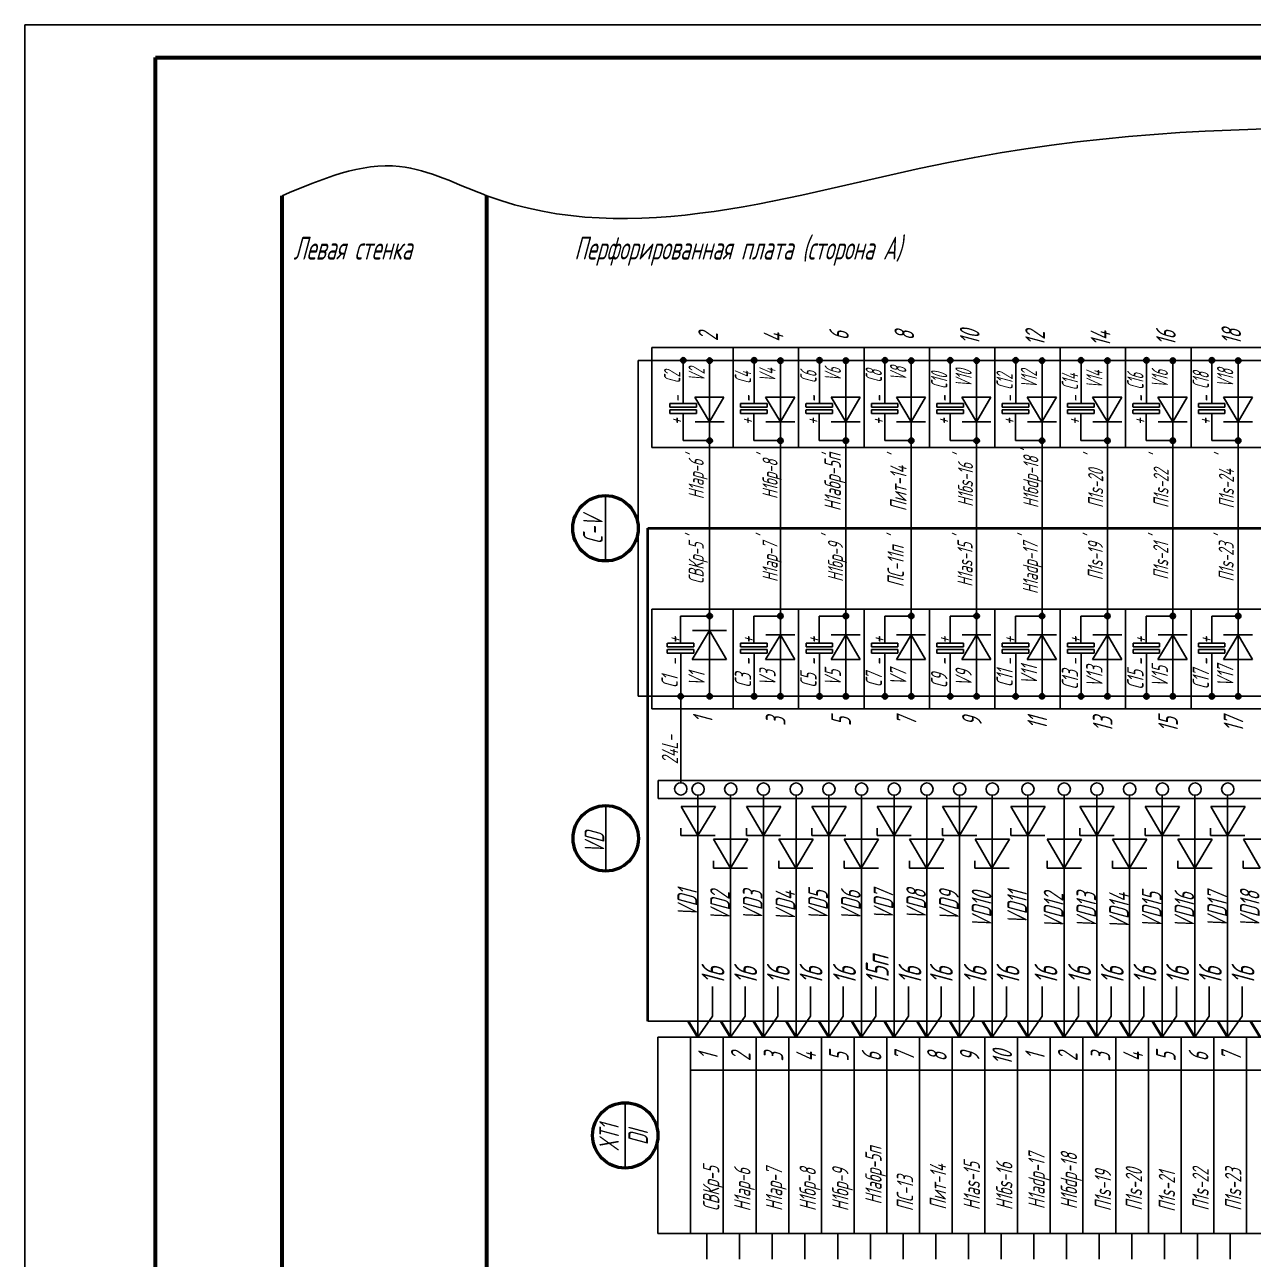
# Model space of a CAD drawing. Header units: millimetres. Extents: x -338 to 6826, y -8218 to 3153.
# Drawn here: x 2036.9 to 2224.8, y -5190 to -5001.3 of the extents above; entities that cross this region are included whole.
import ezdxf
from ezdxf.enums import TextEntityAlignment as Align

# ---------------------------------------------------------------- set-up
doc = ezdxf.new("R2010")
doc.units = ezdxf.units.MM
doc.layers.get('Defpoints').update_dxf_attribs({"color": 251})
for name, color, linetype, lineweight in [('Датчики', 31, 'Continuous', 50), ('Рамка тонкая', 5, 'Continuous', 25), ('Текст_КИП', 2, 'Continuous', 25)]:
    doc.layers.add(name, color=color, linetype=linetype, lineweight=lineweight)
doc.layers.add('ТЕКСТ', color=2, linetype='Continuous')
doc.styles.add('Simplex', font='simplex.shx', dxfattribs={"width": 0.7, "oblique": 15})

msp = doc.modelspace()

# ---------------------------------------------------------------- hatches: boundary and pattern name
h = msp.add_hatch(color=256)
edge = h.paths.add_edge_path()
edge.add_arc((2137.66, -5052.6), 0.412, 0, 360)
h = msp.add_hatch(color=256)
edge = h.paths.add_edge_path()
edge.add_arc((2141.69, -5052.65), 0.412, 0, 360)
h = msp.add_hatch(color=256)
edge = h.paths.add_edge_path()
edge.add_arc((2148.49, -5052.6), 0.412, 0, 360)
h = msp.add_hatch(color=256)
edge = h.paths.add_edge_path()
edge.add_arc((2152.52, -5052.65), 0.412, 0, 360)
h = msp.add_hatch(color=256)
edge = h.paths.add_edge_path()
edge.add_arc((2158.49, -5052.6), 0.412, 0, 360)
h = msp.add_hatch(color=256)
edge = h.paths.add_edge_path()
edge.add_arc((2162.52, -5052.65), 0.412, 0, 360)
h = msp.add_hatch(color=256)
edge = h.paths.add_edge_path()
edge.add_arc((2168.49, -5052.6), 0.412, 0, 360)
h = msp.add_hatch(color=256)
edge = h.paths.add_edge_path()
edge.add_arc((2172.52, -5052.65), 0.412, 0, 360)
h = msp.add_hatch(color=256)
edge = h.paths.add_edge_path()
edge.add_arc((2178.49, -5052.6), 0.412, 0, 360)
h = msp.add_hatch(color=256)
edge = h.paths.add_edge_path()
edge.add_arc((2182.52, -5052.65), 0.412, 0, 360)
h = msp.add_hatch(color=256)
edge = h.paths.add_edge_path()
edge.add_arc((2188.49, -5052.6), 0.412, 0, 360)
h = msp.add_hatch(color=256)
edge = h.paths.add_edge_path()
edge.add_arc((2192.52, -5052.65), 0.412, 0, 360)
h = msp.add_hatch(color=256)
edge = h.paths.add_edge_path()
edge.add_arc((2198.49, -5052.6), 0.412, 0, 360)
h = msp.add_hatch(color=256)
edge = h.paths.add_edge_path()
edge.add_arc((2202.52, -5052.65), 0.412, 0, 360)
h = msp.add_hatch(color=256)
edge = h.paths.add_edge_path()
edge.add_arc((2208.49, -5052.6), 0.412, 0, 360)
h = msp.add_hatch(color=256)
edge = h.paths.add_edge_path()
edge.add_arc((2212.52, -5052.65), 0.412, 0, 360)
h = msp.add_hatch(color=256)
edge = h.paths.add_edge_path()
edge.add_arc((2218.49, -5052.6), 0.412, 0, 360)
h = msp.add_hatch(color=256)
edge = h.paths.add_edge_path()
edge.add_arc((2222.52, -5052.65), 0.412, 0, 360)
h = msp.add_hatch(color=256)
edge = h.paths.add_edge_path()
edge.add_arc((2141.69, -5064.89), 0.412, 0, 360)
h = msp.add_hatch(color=256)
edge = h.paths.add_edge_path()
edge.add_arc((2152.52, -5064.89), 0.412, 0, 360)
h = msp.add_hatch(color=256)
edge = h.paths.add_edge_path()
edge.add_arc((2162.52, -5064.89), 0.412, 0, 360)
h = msp.add_hatch(color=256)
edge = h.paths.add_edge_path()
edge.add_arc((2172.52, -5064.89), 0.412, 0, 360)
h = msp.add_hatch(color=256)
edge = h.paths.add_edge_path()
edge.add_arc((2182.52, -5064.89), 0.412, 0, 360)
h = msp.add_hatch(color=256)
edge = h.paths.add_edge_path()
edge.add_arc((2192.52, -5064.89), 0.412, 0, 360)
h = msp.add_hatch(color=256)
edge = h.paths.add_edge_path()
edge.add_arc((2202.52, -5064.89), 0.412, 0, 360)
h = msp.add_hatch(color=256)
edge = h.paths.add_edge_path()
edge.add_arc((2212.52, -5064.89), 0.412, 0, 360)
h = msp.add_hatch(color=256)
edge = h.paths.add_edge_path()
edge.add_arc((2222.52, -5064.89), 0.412, 0, 360)
h = msp.add_hatch(color=256)
edge = h.paths.add_edge_path()
edge.add_arc((2141.69, -5091.68), 0.412, 0, 360)
h = msp.add_hatch(color=256)
edge = h.paths.add_edge_path()
edge.add_arc((2152.52, -5091.68), 0.412, 0, 360)
h = msp.add_hatch(color=256)
edge = h.paths.add_edge_path()
edge.add_arc((2162.52, -5091.68), 0.412, 0, 360)
h = msp.add_hatch(color=256)
edge = h.paths.add_edge_path()
edge.add_arc((2172.52, -5091.68), 0.412, 0, 360)
h = msp.add_hatch(color=256)
edge = h.paths.add_edge_path()
edge.add_arc((2182.52, -5091.68), 0.412, 0, 360)
h = msp.add_hatch(color=256)
edge = h.paths.add_edge_path()
edge.add_arc((2192.52, -5091.68), 0.412, 0, 360)
h = msp.add_hatch(color=256)
edge = h.paths.add_edge_path()
edge.add_arc((2202.52, -5091.68), 0.412, 0, 360)
h = msp.add_hatch(color=256)
edge = h.paths.add_edge_path()
edge.add_arc((2212.52, -5091.68), 0.412, 0, 360)
h = msp.add_hatch(color=256)
edge = h.paths.add_edge_path()
edge.add_arc((2222.52, -5091.68), 0.412, 0, 360)
h = msp.add_hatch(color=256)
edge = h.paths.add_edge_path()
edge.add_arc((2137.27, -5103.97), 0.412, 0, 360)
h = msp.add_hatch(color=256)
edge = h.paths.add_edge_path()
edge.add_arc((2141.69, -5103.96), 0.412, 0, 360)
h = msp.add_hatch(color=256)
edge = h.paths.add_edge_path()
edge.add_arc((2148.49, -5103.97), 0.412, 0, 360)
h = msp.add_hatch(color=256)
edge = h.paths.add_edge_path()
edge.add_arc((2152.52, -5103.96), 0.412, 0, 360)
h = msp.add_hatch(color=256)
edge = h.paths.add_edge_path()
edge.add_arc((2158.49, -5103.97), 0.412, 0, 360)
h = msp.add_hatch(color=256)
edge = h.paths.add_edge_path()
edge.add_arc((2162.52, -5103.96), 0.412, 0, 360)
h = msp.add_hatch(color=256)
edge = h.paths.add_edge_path()
edge.add_arc((2168.49, -5103.97), 0.412, 0, 360)
h = msp.add_hatch(color=256)
edge = h.paths.add_edge_path()
edge.add_arc((2172.52, -5103.96), 0.412, 0, 360)
h = msp.add_hatch(color=256)
edge = h.paths.add_edge_path()
edge.add_arc((2178.49, -5103.97), 0.412, 0, 360)
h = msp.add_hatch(color=256)
edge = h.paths.add_edge_path()
edge.add_arc((2182.52, -5103.96), 0.412, 0, 360)
h = msp.add_hatch(color=256)
edge = h.paths.add_edge_path()
edge.add_arc((2188.49, -5103.97), 0.412, 0, 360)
h = msp.add_hatch(color=256)
edge = h.paths.add_edge_path()
edge.add_arc((2192.52, -5103.96), 0.412, 0, 360)
h = msp.add_hatch(color=256)
edge = h.paths.add_edge_path()
edge.add_arc((2198.49, -5103.97), 0.412, 0, 360)
h = msp.add_hatch(color=256)
edge = h.paths.add_edge_path()
edge.add_arc((2202.52, -5103.96), 0.412, 0, 360)
h = msp.add_hatch(color=256)
edge = h.paths.add_edge_path()
edge.add_arc((2208.49, -5103.97), 0.412, 0, 360)
h = msp.add_hatch(color=256)
edge = h.paths.add_edge_path()
edge.add_arc((2212.52, -5103.96), 0.412, 0, 360)
h = msp.add_hatch(color=256)
edge = h.paths.add_edge_path()
edge.add_arc((2218.49, -5103.97), 0.412, 0, 360)
h = msp.add_hatch(color=256)
edge = h.paths.add_edge_path()
edge.add_arc((2222.52, -5103.96), 0.412, 0, 360)

# ---------------------------------------------------------------- linework, layer by layer
at = {"lineweight": 60}
for p, q in [((2056.94, -5006.29), (2872.94, -5006.29)), ((2056.94, -5590.29), (2056.94, -5006.29))]:
    msp.add_line(p, q, dxfattribs=at)
at = {"color": 5, "lineweight": 60}
for p, q in [((2076.32, -5560.2), (2076.32, -5027.44)), ((2107.64, -5560.2), (2107.64, -5027.44))]:
    msp.add_line(p, q, dxfattribs=at)
at = {"color": 30}
for p, q in [((2435.3, -5050.66), (2132.83, -5050.66)), ((2132.83, -5050.66), (2132.83, -5065.92)), ((2145.3, -5050.66), (2145.3, -5065.92)), ((2155.3, -5050.66), (2155.3, -5065.92)), ((2165.3, -5050.66), (2165.3, -5065.92)), ((2175.3, -5050.66), (2175.3, -5065.92)), ((2185.3, -5050.66), (2185.3, -5065.92)), ((2195.3, -5050.66), (2195.3, -5065.92)), ((2205.3, -5050.66), (2205.3, -5065.92)), ((2215.3, -5050.66), (2215.3, -5065.92)), ((2435.3, -5065.92), (2132.83, -5065.92)), ((2435.3, -5090.65), (2132.83, -5090.65)), ((2145.3, -5105.9), (2145.3, -5090.65)), ((2155.3, -5105.9), (2155.3, -5090.65)), ((2165.3, -5105.9), (2165.3, -5090.65)), ((2175.3, -5105.9), (2175.3, -5090.65)), ((2185.3, -5105.9), (2185.3, -5090.65)), ((2195.3, -5105.9), (2195.3, -5090.65)), ((2205.3, -5105.9), (2205.3, -5090.65)), ((2215.3, -5105.9), (2215.3, -5090.65)), ((2435.3, -5105.9), (2132.83, -5105.9))]:
    msp.add_line(p, q, dxfattribs=at)
for p, q in [((2137.27, -5052.61), (2130.76, -5052.61)), ((2130.76, -5052.61), (2130.76, -5103.96)), ((2137.66, -5059.2), (2137.66, -5052.61)), ((2141.69, -5052.61), (2141.69, -5078.28)), ((2148.49, -5059.2), (2148.49, -5052.61)), ((2152.52, -5052.61), (2152.52, -5078.28)), ((2158.49, -5059.2), (2158.49, -5052.61)), ((2162.52, -5052.61), (2162.52, -5078.28)), ((2168.49, -5059.2), (2168.49, -5052.61)), ((2172.52, -5052.61), (2172.52, -5078.28)), ((2178.49, -5059.2), (2178.49, -5052.61)), ((2182.52, -5052.61), (2182.52, -5078.28)), ((2188.49, -5059.2), (2188.49, -5052.61)), ((2192.52, -5052.61), (2192.52, -5078.28)), ((2198.49, -5059.2), (2198.49, -5052.61)), ((2202.52, -5052.61), (2202.52, -5078.28)), ((2208.49, -5059.2), (2208.49, -5052.61)), ((2212.52, -5052.61), (2212.52, -5078.28)), ((2218.49, -5059.2), (2218.49, -5052.61)), ((2222.52, -5052.61), (2222.52, -5078.28)), ((2139.42, -5058.24), (2141.68, -5062)), ((2139.42, -5058.24), (2143.88, -5058.24)), ((2141.68, -5062), (2143.88, -5058.24)), ((2150.25, -5058.24), (2152.51, -5062)), ((2150.25, -5058.24), (2154.71, -5058.24)), ((2152.51, -5062), (2154.71, -5058.24)), ((2160.25, -5058.24), (2162.51, -5062)), ((2160.25, -5058.24), (2164.71, -5058.24)), ((2162.51, -5062), (2164.71, -5058.24)), ((2170.25, -5058.24), (2172.51, -5062)), ((2170.25, -5058.24), (2174.71, -5058.24)), ((2172.51, -5062), (2174.71, -5058.24)), ((2180.25, -5058.24), (2182.51, -5062)), ((2180.25, -5058.24), (2184.71, -5058.24)), ((2182.51, -5062), (2184.71, -5058.24)), ((2190.25, -5058.24), (2192.51, -5062)), ((2190.25, -5058.24), (2194.71, -5058.24)), ((2192.51, -5062), (2194.71, -5058.24)), ((2200.25, -5058.24), (2202.51, -5062)), ((2200.25, -5058.24), (2204.71, -5058.24)), ((2202.51, -5062), (2204.71, -5058.24)), ((2210.25, -5058.24), (2212.51, -5062)), ((2210.25, -5058.24), (2214.71, -5058.24)), ((2212.51, -5062), (2214.71, -5058.24)), ((2220.25, -5058.24), (2222.51, -5062)), ((2220.25, -5058.24), (2224.71, -5058.24)), ((2222.51, -5062), (2224.71, -5058.24)), ((2139.67, -5059.2), (2135.6, -5059.2)), ((2135.6, -5059.77), (2135.6, -5059.2)), ((2139.67, -5060.15), (2135.6, -5060.15)), ((2135.6, -5060.72), (2135.6, -5060.15)), ((2135.61, -5059.77), (2139.67, -5059.77)), ((2139.67, -5059.77), (2139.67, -5059.2)), ((2139.67, -5060.72), (2139.67, -5060.15)), ((2146.42, -5059.77), (2146.42, -5059.2)), ((2146.42, -5060.72), (2146.42, -5060.15)), ((2150.49, -5059.2), (2146.43, -5059.2)), ((2146.43, -5059.77), (2150.49, -5059.77)), ((2150.49, -5060.15), (2146.43, -5060.15)), ((2150.49, -5059.77), (2150.49, -5059.2)), ((2150.49, -5060.72), (2150.49, -5060.15)), ((2156.42, -5059.77), (2156.42, -5059.2)), ((2156.42, -5060.72), (2156.42, -5060.15)), ((2160.49, -5059.2), (2156.43, -5059.2)), ((2156.43, -5059.77), (2160.49, -5059.77)), ((2160.49, -5060.15), (2156.43, -5060.15)), ((2160.49, -5059.77), (2160.49, -5059.2)), ((2160.49, -5060.72), (2160.49, -5060.15)), ((2166.42, -5059.77), (2166.42, -5059.2)), ((2166.42, -5060.72), (2166.42, -5060.15)), ((2170.49, -5059.2), (2166.43, -5059.2)), ((2166.43, -5059.77), (2170.49, -5059.77)), ((2170.49, -5060.15), (2166.43, -5060.15)), ((2170.49, -5059.77), (2170.49, -5059.2)), ((2170.49, -5060.72), (2170.49, -5060.15)), ((2176.42, -5059.77), (2176.42, -5059.2)), ((2176.42, -5060.72), (2176.42, -5060.15)), ((2180.49, -5059.2), (2176.43, -5059.2)), ((2176.43, -5059.77), (2180.49, -5059.77)), ((2180.49, -5060.15), (2176.43, -5060.15)), ((2180.49, -5059.77), (2180.49, -5059.2)), ((2180.49, -5060.72), (2180.49, -5060.15)), ((2186.42, -5059.77), (2186.42, -5059.2)), ((2186.42, -5060.72), (2186.42, -5060.15)), ((2190.49, -5059.2), (2186.43, -5059.2)), ((2186.43, -5059.77), (2190.49, -5059.77)), ((2190.49, -5060.15), (2186.43, -5060.15)), ((2190.49, -5059.77), (2190.49, -5059.2)), ((2190.49, -5060.72), (2190.49, -5060.15)), ((2196.42, -5059.77), (2196.42, -5059.2)), ((2196.42, -5060.72), (2196.42, -5060.15)), ((2200.49, -5059.2), (2196.43, -5059.2)), ((2196.43, -5059.77), (2200.49, -5059.77)), ((2200.49, -5060.15), (2196.43, -5060.15)), ((2200.49, -5059.77), (2200.49, -5059.2)), ((2200.49, -5060.72), (2200.49, -5060.15)), ((2206.42, -5059.77), (2206.42, -5059.2)), ((2206.42, -5060.72), (2206.42, -5060.15)), ((2210.49, -5059.2), (2206.43, -5059.2)), ((2206.43, -5059.77), (2210.49, -5059.77)), ((2210.49, -5060.15), (2206.43, -5060.15)), ((2210.49, -5059.77), (2210.49, -5059.2)), ((2210.49, -5060.72), (2210.49, -5060.15)), ((2216.42, -5059.77), (2216.42, -5059.2)), ((2216.42, -5060.72), (2216.42, -5060.15)), ((2220.49, -5059.2), (2216.43, -5059.2)), ((2216.43, -5059.77), (2220.49, -5059.77)), ((2220.49, -5060.15), (2216.43, -5060.15)), ((2220.49, -5059.77), (2220.49, -5059.2)), ((2220.49, -5060.72), (2220.49, -5060.15)), ((2135.61, -5060.72), (2139.67, -5060.72)), ((2141.68, -5062), (2139.45, -5062)), ((2141.68, -5062), (2143.89, -5062)), ((2146.43, -5060.72), (2150.49, -5060.72)), ((2152.51, -5062), (2150.28, -5062)), ((2152.51, -5062), (2154.71, -5062)), ((2156.43, -5060.72), (2160.49, -5060.72)), ((2162.51, -5062), (2160.28, -5062)), ((2162.51, -5062), (2164.71, -5062)), ((2166.43, -5060.72), (2170.49, -5060.72)), ((2172.51, -5062), (2170.28, -5062)), ((2172.51, -5062), (2174.71, -5062)), ((2176.43, -5060.72), (2180.49, -5060.72)), ((2182.51, -5062), (2180.28, -5062)), ((2182.51, -5062), (2184.71, -5062)), ((2186.43, -5060.72), (2190.49, -5060.72)), ((2192.51, -5062), (2190.28, -5062)), ((2192.51, -5062), (2194.71, -5062)), ((2196.43, -5060.72), (2200.49, -5060.72)), ((2202.51, -5062), (2200.28, -5062)), ((2202.51, -5062), (2204.71, -5062)), ((2206.43, -5060.72), (2210.49, -5060.72)), ((2212.51, -5062), (2210.28, -5062)), ((2212.51, -5062), (2214.71, -5062)), ((2216.43, -5060.72), (2220.49, -5060.72)), ((2222.51, -5062), (2220.28, -5062)), ((2222.51, -5062), (2224.71, -5062)), ((2141.69, -5064.88), (2137.64, -5064.88)), ((2152.52, -5064.88), (2148.46, -5064.88)), ((2162.52, -5064.88), (2158.46, -5064.88)), ((2172.52, -5064.88), (2168.46, -5064.88)), ((2182.52, -5064.88), (2178.46, -5064.88)), ((2192.52, -5064.88), (2188.46, -5064.88)), ((2202.52, -5064.88), (2198.46, -5064.88)), ((2212.52, -5064.88), (2208.46, -5064.88)), ((2222.52, -5064.88), (2218.46, -5064.88)), ((2141.69, -5103.96), (2141.69, -5078.28)), ((2152.52, -5103.96), (2152.52, -5078.28)), ((2162.52, -5103.96), (2162.52, -5078.28)), ((2172.52, -5103.96), (2172.52, -5078.28)), ((2182.52, -5103.96), (2182.52, -5078.28)), ((2192.52, -5103.96), (2192.52, -5078.28)), ((2202.52, -5103.96), (2202.52, -5078.28)), ((2212.52, -5103.96), (2212.52, -5078.28)), ((2222.52, -5103.96), (2222.52, -5078.28)), ((2141.69, -5091.69), (2137.25, -5091.69)), ((2152.52, -5091.69), (2148.46, -5091.69)), ((2162.52, -5091.69), (2158.46, -5091.69)), ((2172.52, -5091.69), (2168.46, -5091.69)), ((2182.52, -5091.69), (2178.46, -5091.69)), ((2192.52, -5091.69), (2188.46, -5091.69)), ((2202.52, -5091.69), (2198.46, -5091.69)), ((2212.52, -5091.69), (2208.46, -5091.69)), ((2222.52, -5091.69), (2218.46, -5091.69)), ((2139.02, -5098.33), (2141.69, -5093.9)), ((2141.69, -5093.9), (2139.06, -5093.9)), ((2141.69, -5093.9), (2144.28, -5098.33)), ((2141.69, -5093.9), (2144.29, -5093.9)), ((2135.21, -5096.42), (2135.21, -5095.85)), ((2135.22, -5095.85), (2139.28, -5095.85)), ((2139.28, -5095.85), (2139.28, -5096.42)), ((2146.43, -5096.42), (2146.43, -5095.85)), ((2146.43, -5095.85), (2150.49, -5095.85)), ((2150.25, -5098.33), (2152.51, -5094.57)), ((2152.51, -5094.57), (2150.28, -5094.57)), ((2150.49, -5095.85), (2150.49, -5096.42)), ((2150.49, -5095.85), (2150.49, -5096.42)), ((2152.51, -5094.57), (2154.71, -5098.33)), ((2152.51, -5094.57), (2154.71, -5094.57)), ((2156.43, -5096.42), (2156.43, -5095.85)), ((2156.43, -5095.85), (2160.49, -5095.85)), ((2160.25, -5098.33), (2162.51, -5094.57)), ((2162.51, -5094.57), (2160.28, -5094.57)), ((2160.49, -5095.85), (2160.49, -5096.42)), ((2160.49, -5095.85), (2160.49, -5096.42)), ((2162.51, -5094.57), (2164.71, -5098.33)), ((2162.51, -5094.57), (2164.71, -5094.57)), ((2166.43, -5096.42), (2166.43, -5095.85)), ((2166.43, -5095.85), (2170.49, -5095.85)), ((2170.25, -5098.33), (2172.51, -5094.57)), ((2172.51, -5094.57), (2170.28, -5094.57)), ((2170.49, -5095.85), (2170.49, -5096.42)), ((2170.49, -5095.85), (2170.49, -5096.42)), ((2172.51, -5094.57), (2174.71, -5098.33)), ((2172.51, -5094.57), (2174.71, -5094.57)), ((2176.43, -5096.42), (2176.43, -5095.85)), ((2176.43, -5095.85), (2180.49, -5095.85)), ((2180.25, -5098.33), (2182.51, -5094.57)), ((2182.51, -5094.57), (2180.28, -5094.57)), ((2180.49, -5095.85), (2180.49, -5096.42)), ((2180.49, -5095.85), (2180.49, -5096.42)), ((2182.51, -5094.57), (2184.71, -5098.33)), ((2182.51, -5094.57), (2184.71, -5094.57)), ((2186.43, -5096.42), (2186.43, -5095.85)), ((2186.43, -5095.85), (2190.49, -5095.85)), ((2190.25, -5098.33), (2192.51, -5094.57)), ((2192.51, -5094.57), (2190.28, -5094.57)), ((2190.49, -5095.85), (2190.49, -5096.42)), ((2190.49, -5095.85), (2190.49, -5096.42)), ((2192.51, -5094.57), (2194.71, -5098.33)), ((2192.51, -5094.57), (2194.71, -5094.57)), ((2196.43, -5096.42), (2196.43, -5095.85)), ((2196.43, -5095.85), (2200.49, -5095.85)), ((2200.25, -5098.33), (2202.51, -5094.57)), ((2202.51, -5094.57), (2200.28, -5094.57)), ((2200.49, -5095.85), (2200.49, -5096.42)), ((2200.49, -5095.85), (2200.49, -5096.42)), ((2202.51, -5094.57), (2204.71, -5098.33)), ((2202.51, -5094.57), (2204.71, -5094.57)), ((2206.43, -5096.42), (2206.43, -5095.85)), ((2206.43, -5095.85), (2210.49, -5095.85)), ((2210.25, -5098.33), (2212.51, -5094.57)), ((2212.51, -5094.57), (2210.28, -5094.57)), ((2210.49, -5095.85), (2210.49, -5096.42)), ((2210.49, -5095.85), (2210.49, -5096.42)), ((2212.51, -5094.57), (2214.71, -5098.33)), ((2212.51, -5094.57), (2214.71, -5094.57)), ((2216.43, -5096.42), (2216.43, -5095.85)), ((2216.43, -5095.85), (2220.49, -5095.85)), ((2220.25, -5098.33), (2222.51, -5094.57)), ((2222.51, -5094.57), (2220.28, -5094.57)), ((2220.49, -5095.85), (2220.49, -5096.42)), ((2220.49, -5095.85), (2220.49, -5096.42)), ((2222.51, -5094.57), (2224.71, -5098.33)), ((2222.51, -5094.57), (2224.71, -5094.57)), ((2139.28, -5096.42), (2135.21, -5096.42)), ((2135.21, -5097.37), (2135.21, -5096.8)), ((2139.28, -5097.37), (2135.21, -5097.37)), ((2135.22, -5096.8), (2139.28, -5096.8)), ((2137.27, -5097.37), (2137.27, -5103.96)), ((2139.28, -5096.8), (2139.28, -5097.37)), ((2150.49, -5096.42), (2146.43, -5096.42)), ((2146.43, -5097.37), (2146.43, -5096.8)), ((2146.43, -5096.8), (2150.49, -5096.8)), ((2150.49, -5097.37), (2146.43, -5097.37)), ((2148.49, -5097.37), (2148.49, -5103.96)), ((2150.49, -5096.8), (2150.49, -5097.37)), ((2150.49, -5096.8), (2150.49, -5097.37)), ((2160.49, -5096.42), (2156.43, -5096.42)), ((2156.43, -5097.37), (2156.43, -5096.8)), ((2156.43, -5096.8), (2160.49, -5096.8)), ((2160.49, -5097.37), (2156.43, -5097.37)), ((2158.49, -5097.37), (2158.49, -5103.96)), ((2160.49, -5096.8), (2160.49, -5097.37)), ((2160.49, -5096.8), (2160.49, -5097.37)), ((2170.49, -5096.42), (2166.43, -5096.42)), ((2166.43, -5097.37), (2166.43, -5096.8)), ((2166.43, -5096.8), (2170.49, -5096.8)), ((2170.49, -5097.37), (2166.43, -5097.37)), ((2168.49, -5097.37), (2168.49, -5103.96)), ((2170.49, -5096.8), (2170.49, -5097.37)), ((2170.49, -5096.8), (2170.49, -5097.37)), ((2180.49, -5096.42), (2176.43, -5096.42)), ((2176.43, -5097.37), (2176.43, -5096.8)), ((2176.43, -5096.8), (2180.49, -5096.8)), ((2180.49, -5097.37), (2176.43, -5097.37)), ((2178.49, -5097.37), (2178.49, -5103.96)), ((2180.49, -5096.8), (2180.49, -5097.37)), ((2180.49, -5096.8), (2180.49, -5097.37)), ((2190.49, -5096.42), (2186.43, -5096.42)), ((2186.43, -5097.37), (2186.43, -5096.8)), ((2186.43, -5096.8), (2190.49, -5096.8)), ((2190.49, -5097.37), (2186.43, -5097.37)), ((2188.49, -5097.37), (2188.49, -5103.96)), ((2190.49, -5096.8), (2190.49, -5097.37)), ((2190.49, -5096.8), (2190.49, -5097.37)), ((2200.49, -5096.42), (2196.43, -5096.42)), ((2196.43, -5097.37), (2196.43, -5096.8)), ((2196.43, -5096.8), (2200.49, -5096.8)), ((2200.49, -5097.37), (2196.43, -5097.37)), ((2198.49, -5097.37), (2198.49, -5103.96)), ((2200.49, -5096.8), (2200.49, -5097.37)), ((2200.49, -5096.8), (2200.49, -5097.37)), ((2210.49, -5096.42), (2206.43, -5096.42)), ((2206.43, -5097.37), (2206.43, -5096.8)), ((2206.43, -5096.8), (2210.49, -5096.8)), ((2210.49, -5097.37), (2206.43, -5097.37)), ((2208.49, -5097.37), (2208.49, -5103.96)), ((2210.49, -5096.8), (2210.49, -5097.37)), ((2210.49, -5096.8), (2210.49, -5097.37)), ((2220.49, -5096.42), (2216.43, -5096.42)), ((2216.43, -5097.37), (2216.43, -5096.8)), ((2216.43, -5096.8), (2220.49, -5096.8)), ((2220.49, -5097.37), (2216.43, -5097.37)), ((2218.49, -5097.37), (2218.49, -5103.96)), ((2220.49, -5096.8), (2220.49, -5097.37)), ((2220.49, -5096.8), (2220.49, -5097.37)), ((2139.02, -5098.33), (2144.28, -5098.33)), ((2150.25, -5098.33), (2154.71, -5098.33)), ((2160.25, -5098.33), (2164.71, -5098.33)), ((2170.25, -5098.33), (2174.71, -5098.33)), ((2180.25, -5098.33), (2184.71, -5098.33)), ((2190.25, -5098.33), (2194.71, -5098.33)), ((2200.25, -5098.33), (2204.71, -5098.33)), ((2210.25, -5098.33), (2214.71, -5098.33)), ((2220.25, -5098.33), (2224.71, -5098.33)), ((2133.82, -5116.82), (2288.21, -5116.82)), ((2288.26, -5119.6), (2133.82, -5119.6)), ((2139.9, -5156.09), (2139.9, -5119.09)), ((2144.9, -5156.09), (2144.9, -5119.09)), ((2149.9, -5156.09), (2149.9, -5119.09)), ((2154.9, -5156.09), (2154.9, -5119.09)), ((2159.9, -5156.09), (2159.9, -5119.09)), ((2164.9, -5156.09), (2164.9, -5119.09)), ((2169.9, -5156.09), (2169.9, -5119.09)), ((2174.9, -5156.09), (2174.9, -5119.09)), ((2179.9, -5156.09), (2179.9, -5119.09)), ((2184.9, -5156.09), (2184.9, -5119.09)), ((2190.33, -5156.09), (2190.33, -5119.09)), ((2195.9, -5156.09), (2195.9, -5119.09)), ((2200.9, -5156.09), (2200.9, -5119.09)), ((2205.9, -5156.09), (2205.9, -5119.09)), ((2210.9, -5156.09), (2210.9, -5119.09)), ((2215.9, -5156.09), (2215.9, -5119.09)), ((2220.9, -5156.09), (2220.9, -5119.09)), ((2434.82, -5153.64), (2132.23, -5153.64))]:
    msp.add_line(p, q)
at = {"color": 0}
for p, q in [((2137.27, -5052.61), (2432.52, -5052.61)), ((2137.64, -5060.72), (2137.64, -5064.88)), ((2148.46, -5060.72), (2148.46, -5064.88)), ((2158.46, -5060.72), (2158.46, -5064.88)), ((2168.46, -5060.72), (2168.46, -5064.88)), ((2178.46, -5060.72), (2178.46, -5064.88)), ((2188.46, -5060.72), (2188.46, -5064.88)), ((2198.46, -5060.72), (2198.46, -5064.88)), ((2208.46, -5060.72), (2208.46, -5064.88)), ((2218.46, -5060.72), (2218.46, -5064.88)), ((2137.25, -5095.85), (2137.25, -5091.69)), ((2148.46, -5095.85), (2148.46, -5091.69)), ((2158.46, -5095.85), (2158.46, -5091.69)), ((2168.46, -5095.85), (2168.46, -5091.69)), ((2178.46, -5095.85), (2178.46, -5091.69)), ((2188.46, -5095.85), (2188.46, -5091.69)), ((2198.46, -5095.85), (2198.46, -5091.69)), ((2208.46, -5095.85), (2208.46, -5091.69)), ((2218.46, -5095.85), (2218.46, -5091.69)), ((2130.76, -5103.96), (2432.52, -5103.96)), ((2137.27, -5103.97), (2137.27, -5117.19))]:
    msp.add_line(p, q, dxfattribs=at)
at = {"color": 1, "lineweight": 40}
for p, q in [((2132.23, -5153.64), (2132.23, -5078.28)), ((2132.23, -5078.28), (2432.52, -5078.28)), ((2138.41, -5153.64), (2139.9, -5156.09)), ((2143.41, -5153.64), (2144.9, -5156.09)), ((2148.41, -5153.64), (2149.9, -5156.09)), ((2153.41, -5153.64), (2154.9, -5156.09)), ((2158.41, -5153.64), (2159.9, -5156.09)), ((2163.41, -5153.64), (2164.9, -5156.09)), ((2168.41, -5153.64), (2169.9, -5156.09)), ((2173.41, -5153.64), (2174.9, -5156.09)), ((2178.41, -5153.64), (2179.9, -5156.09)), ((2183.41, -5153.64), (2184.9, -5156.09)), ((2188.84, -5153.64), (2190.33, -5156.09)), ((2194.41, -5153.64), (2195.9, -5156.09)), ((2199.41, -5153.64), (2200.9, -5156.09)), ((2204.41, -5153.64), (2205.9, -5156.09)), ((2209.41, -5153.64), (2210.9, -5156.09)), ((2214.41, -5153.64), (2215.9, -5156.09)), ((2219.41, -5153.64), (2220.9, -5156.09)), ((2224.41, -5153.64), (2225.9, -5156.09))]:
    msp.add_line(p, q, dxfattribs=at)
at = {"color": 30, "lineweight": -3}
msp.add_line((2132.83, -5105.9), (2132.83, -5090.65), dxfattribs=at)
at = {"lineweight": -3}
msp.add_line((2133.82, -5119.6), (2133.82, -5116.82), dxfattribs=at)
at = {"color": 6}
for p, q in [((2142.56, -5120.82), (2137.31, -5120.82)), ((2139.9, -5125.25), (2137.31, -5120.82)), ((2142.56, -5120.82), (2139.9, -5125.25)), ((2152.56, -5120.82), (2147.31, -5120.82)), ((2149.9, -5125.25), (2147.31, -5120.82)), ((2152.56, -5120.82), (2149.9, -5125.25)), ((2162.56, -5120.82), (2157.31, -5120.82)), ((2159.9, -5125.25), (2157.31, -5120.82)), ((2162.56, -5120.82), (2159.9, -5125.25)), ((2172.56, -5120.82), (2167.31, -5120.82)), ((2169.9, -5125.25), (2167.31, -5120.82)), ((2172.56, -5120.82), (2169.9, -5125.25)), ((2182.56, -5120.82), (2177.31, -5120.82)), ((2179.9, -5125.25), (2177.31, -5120.82)), ((2182.56, -5120.82), (2179.9, -5125.25)), ((2192.99, -5120.82), (2187.74, -5120.82)), ((2190.33, -5125.25), (2187.74, -5120.82)), ((2192.99, -5120.82), (2190.33, -5125.25)), ((2203.56, -5120.82), (2198.31, -5120.82)), ((2200.9, -5125.25), (2198.31, -5120.82)), ((2203.56, -5120.82), (2200.9, -5125.25)), ((2213.56, -5120.82), (2208.31, -5120.82)), ((2210.9, -5125.25), (2208.31, -5120.82)), ((2213.56, -5120.82), (2210.9, -5125.25)), ((2223.56, -5120.82), (2218.31, -5120.82)), ((2220.9, -5125.25), (2218.31, -5120.82)), ((2223.56, -5120.82), (2220.9, -5125.25)), ((2137.3, -5125.25), (2137.3, -5124.13)), ((2147.3, -5125.25), (2147.3, -5124.13)), ((2157.3, -5125.25), (2157.3, -5124.13)), ((2167.3, -5125.25), (2167.3, -5124.13)), ((2177.3, -5125.25), (2177.3, -5124.13)), ((2187.73, -5125.25), (2187.73, -5124.13)), ((2198.3, -5125.25), (2198.3, -5124.13)), ((2208.3, -5125.25), (2208.3, -5124.13)), ((2218.3, -5125.25), (2218.3, -5124.13)), ((2139.9, -5125.25), (2137.3, -5125.25)), ((2139.9, -5125.25), (2142.53, -5125.25)), ((2147.52, -5125.81), (2142.27, -5125.81)), ((2144.86, -5130.24), (2142.27, -5125.81)), ((2147.52, -5125.81), (2144.86, -5130.24)), ((2149.9, -5125.25), (2147.3, -5125.25)), ((2149.9, -5125.25), (2152.53, -5125.25)), ((2157.52, -5125.81), (2152.27, -5125.81)), ((2154.86, -5130.24), (2152.27, -5125.81)), ((2157.52, -5125.81), (2154.86, -5130.24)), ((2159.9, -5125.25), (2157.3, -5125.25)), ((2159.9, -5125.25), (2162.53, -5125.25)), ((2167.52, -5125.81), (2162.27, -5125.81)), ((2164.86, -5130.24), (2162.27, -5125.81)), ((2167.52, -5125.81), (2164.86, -5130.24)), ((2169.9, -5125.25), (2167.3, -5125.25)), ((2169.9, -5125.25), (2172.53, -5125.25)), ((2177.52, -5125.81), (2172.27, -5125.81)), ((2174.86, -5130.24), (2172.27, -5125.81)), ((2177.52, -5125.81), (2174.86, -5130.24)), ((2179.9, -5125.25), (2177.3, -5125.25)), ((2179.9, -5125.25), (2182.53, -5125.25)), ((2187.52, -5125.81), (2182.27, -5125.81)), ((2184.86, -5130.24), (2182.27, -5125.81)), ((2187.52, -5125.81), (2184.86, -5130.24)), ((2190.33, -5125.25), (2187.73, -5125.25)), ((2190.33, -5125.25), (2192.96, -5125.25)), ((2198.56, -5125.81), (2193.31, -5125.81)), ((2195.9, -5130.24), (2193.31, -5125.81)), ((2198.56, -5125.81), (2195.9, -5130.24)), ((2200.9, -5125.25), (2198.3, -5125.25)), ((2200.9, -5125.25), (2203.53, -5125.25)), ((2208.56, -5125.81), (2203.31, -5125.81)), ((2205.9, -5130.24), (2203.31, -5125.81)), ((2208.56, -5125.81), (2205.9, -5130.24)), ((2210.9, -5125.25), (2208.3, -5125.25)), ((2210.9, -5125.25), (2213.53, -5125.25)), ((2218.56, -5125.81), (2213.31, -5125.81)), ((2215.9, -5130.24), (2213.31, -5125.81)), ((2218.56, -5125.81), (2215.9, -5130.24)), ((2220.9, -5125.25), (2218.3, -5125.25)), ((2220.9, -5125.25), (2223.53, -5125.25)), ((2228.56, -5125.81), (2223.31, -5125.81)), ((2225.9, -5130.24), (2223.31, -5125.81)), ((2142.26, -5130.24), (2142.26, -5129.11)), ((2152.26, -5130.24), (2152.26, -5129.11)), ((2162.26, -5130.24), (2162.26, -5129.11)), ((2172.26, -5130.24), (2172.26, -5129.11)), ((2182.26, -5130.24), (2182.26, -5129.11)), ((2193.3, -5130.24), (2193.3, -5129.11)), ((2203.3, -5130.24), (2203.3, -5129.11)), ((2213.3, -5130.24), (2213.3, -5129.11)), ((2223.3, -5130.24), (2223.3, -5129.11)), ((2144.86, -5130.24), (2142.26, -5130.24)), ((2144.86, -5130.24), (2147.49, -5130.24)), ((2154.86, -5130.24), (2152.26, -5130.24)), ((2154.86, -5130.24), (2157.49, -5130.24)), ((2164.86, -5130.24), (2162.26, -5130.24)), ((2164.86, -5130.24), (2167.49, -5130.24)), ((2174.86, -5130.24), (2172.26, -5130.24)), ((2174.86, -5130.24), (2177.49, -5130.24)), ((2184.86, -5130.24), (2182.26, -5130.24)), ((2184.86, -5130.24), (2187.49, -5130.24)), ((2195.9, -5130.24), (2193.3, -5130.24)), ((2195.9, -5130.24), (2198.53, -5130.24)), ((2205.9, -5130.24), (2203.3, -5130.24)), ((2205.9, -5130.24), (2208.53, -5130.24)), ((2215.9, -5130.24), (2213.3, -5130.24)), ((2215.9, -5130.24), (2218.53, -5130.24)), ((2225.9, -5130.24), (2223.3, -5130.24))]:
    msp.add_line(p, q, dxfattribs=at)
at = {"color": 3}
for p, q in [((2142.1, -5152.87), (2142.1, -5148.34)), ((2147.1, -5152.87), (2147.1, -5148.34)), ((2152.1, -5152.87), (2152.1, -5148.34)), ((2157.1, -5152.87), (2157.1, -5148.34)), ((2162.1, -5152.87), (2162.1, -5148.34)), ((2167.1, -5152.87), (2167.1, -5148.34)), ((2172.1, -5152.87), (2172.1, -5148.34)), ((2177.1, -5152.87), (2177.1, -5148.34)), ((2182.1, -5152.87), (2182.1, -5148.34)), ((2187.1, -5152.87), (2187.1, -5148.34)), ((2192.53, -5152.87), (2192.53, -5148.34)), ((2198.1, -5152.87), (2198.1, -5148.34)), ((2203.1, -5152.87), (2203.1, -5148.34)), ((2208.1, -5152.87), (2208.1, -5148.34)), ((2213.1, -5152.87), (2213.1, -5148.34)), ((2218.1, -5152.87), (2218.1, -5148.34)), ((2223.1, -5152.87), (2223.1, -5148.34)), ((2139.9, -5156.09), (2142.1, -5152.87)), ((2144.9, -5156.09), (2147.1, -5152.87)), ((2149.9, -5156.09), (2152.1, -5152.87)), ((2154.9, -5156.09), (2157.1, -5152.87)), ((2159.9, -5156.09), (2162.1, -5152.87)), ((2164.9, -5156.09), (2167.1, -5152.87)), ((2169.9, -5156.09), (2172.1, -5152.87)), ((2174.9, -5156.09), (2177.1, -5152.87)), ((2179.9, -5156.09), (2182.1, -5152.87)), ((2184.9, -5156.09), (2187.1, -5152.87)), ((2190.33, -5156.09), (2192.53, -5152.87)), ((2195.9, -5156.09), (2198.1, -5152.87)), ((2200.9, -5156.09), (2203.1, -5152.87)), ((2205.9, -5156.09), (2208.1, -5152.87)), ((2210.9, -5156.09), (2213.1, -5152.87)), ((2215.9, -5156.09), (2218.1, -5152.87)), ((2220.9, -5156.09), (2223.1, -5152.87)), ((2141.27, -5186.09), (2141.27, -5190.03)), ((2146.27, -5186.09), (2146.27, -5190.03)), ((2151.27, -5186.09), (2151.27, -5190.03)), ((2156.27, -5186.09), (2156.27, -5190.03)), ((2161.27, -5186.09), (2161.27, -5190.03)), ((2166.27, -5186.09), (2166.27, -5190.03)), ((2171.27, -5186.09), (2171.27, -5190.03)), ((2176.27, -5186.09), (2176.27, -5190.03)), ((2181.27, -5186.09), (2181.27, -5190.03)), ((2186.27, -5186.09), (2186.27, -5190.03)), ((2191.27, -5186.09), (2191.27, -5190.03)), ((2196.27, -5186.09), (2196.27, -5190.03)), ((2201.27, -5186.09), (2201.27, -5190.03)), ((2206.27, -5186.09), (2206.27, -5190.03)), ((2211.27, -5186.09), (2211.27, -5190.03)), ((2216.27, -5186.09), (2216.27, -5190.03)), ((2221.27, -5186.09), (2221.27, -5190.03))]:
    msp.add_line(p, q, dxfattribs=at)
at = {"color": 2}
for p, q in [((2133.78, -5186.09), (2133.78, -5156.09)), ((2133.78, -5156.09), (2443.78, -5156.09)), ((2138.78, -5186.09), (2138.78, -5156.09)), ((2143.78, -5186.09), (2143.78, -5156.09)), ((2148.78, -5186.09), (2148.78, -5156.09)), ((2153.78, -5186.09), (2153.78, -5156.09)), ((2158.78, -5186.09), (2158.78, -5156.09)), ((2163.78, -5186.09), (2163.78, -5156.09)), ((2168.78, -5186.09), (2168.78, -5156.09)), ((2173.78, -5186.09), (2173.78, -5156.09)), ((2178.78, -5186.09), (2178.78, -5156.09)), ((2183.78, -5186.09), (2183.78, -5156.09)), ((2188.78, -5186.09), (2188.78, -5156.09)), ((2193.78, -5186.09), (2193.78, -5156.09)), ((2198.78, -5186.09), (2198.78, -5156.09)), ((2203.78, -5186.09), (2203.78, -5156.09)), ((2208.78, -5186.09), (2208.78, -5156.09)), ((2213.78, -5186.09), (2213.78, -5156.09)), ((2218.78, -5186.09), (2218.78, -5156.09)), ((2223.78, -5186.09), (2223.78, -5156.09)), ((2138.78, -5161.13), (2438.78, -5161.13)), ((2133.78, -5186.09), (2443.78, -5186.09))]:
    msp.add_line(p, q, dxfattribs=at)
for centre, radius in [((2137.66, -5052.6), 0.412), ((2141.69, -5052.65), 0.412), ((2148.49, -5052.6), 0.412), ((2152.52, -5052.65), 0.412), ((2158.49, -5052.6), 0.412), ((2162.52, -5052.65), 0.412), ((2168.49, -5052.6), 0.412), ((2172.52, -5052.65), 0.412), ((2178.49, -5052.6), 0.412), ((2182.52, -5052.65), 0.412), ((2188.49, -5052.6), 0.412), ((2192.52, -5052.65), 0.412), ((2198.49, -5052.6), 0.412), ((2202.52, -5052.65), 0.412), ((2208.49, -5052.6), 0.412), ((2212.52, -5052.65), 0.412), ((2218.49, -5052.6), 0.412), ((2222.52, -5052.65), 0.412), ((2141.69, -5064.89), 0.412), ((2152.52, -5064.89), 0.412), ((2162.52, -5064.89), 0.412), ((2172.52, -5064.89), 0.412), ((2182.52, -5064.89), 0.412), ((2192.52, -5064.89), 0.412), ((2202.52, -5064.89), 0.412), ((2212.52, -5064.89), 0.412), ((2222.52, -5064.89), 0.412), ((2141.69, -5091.68), 0.412), ((2152.52, -5091.68), 0.412), ((2162.52, -5091.68), 0.412), ((2172.52, -5091.68), 0.412), ((2182.52, -5091.68), 0.412), ((2192.52, -5091.68), 0.412), ((2202.52, -5091.68), 0.412), ((2212.52, -5091.68), 0.412), ((2222.52, -5091.68), 0.412), ((2137.27, -5103.97), 0.412), ((2141.69, -5103.96), 0.412), ((2148.49, -5103.97), 0.412), ((2152.52, -5103.96), 0.412), ((2158.49, -5103.97), 0.412), ((2162.52, -5103.96), 0.412), ((2168.49, -5103.97), 0.412), ((2172.52, -5103.96), 0.412), ((2178.49, -5103.97), 0.412), ((2182.52, -5103.96), 0.412), ((2188.49, -5103.97), 0.412), ((2192.52, -5103.96), 0.412), ((2198.49, -5103.97), 0.412), ((2202.52, -5103.96), 0.412), ((2208.49, -5103.97), 0.412), ((2212.52, -5103.96), 0.412), ((2218.49, -5103.97), 0.412), ((2222.52, -5103.96), 0.412), ((2137.27, -5118.13), 0.943), ((2139.92, -5118.15), 0.943), ((2144.92, -5118.15), 0.943), ((2149.92, -5118.15), 0.943), ((2154.92, -5118.15), 0.943), ((2159.92, -5118.15), 0.943), ((2164.92, -5118.15), 0.943), ((2169.92, -5118.15), 0.943), ((2174.92, -5118.15), 0.943), ((2179.92, -5118.15), 0.943), ((2184.92, -5118.15), 0.943), ((2190.35, -5118.15), 0.943), ((2195.92, -5118.15), 0.943), ((2200.92, -5118.15), 0.943), ((2205.92, -5118.15), 0.943), ((2210.92, -5118.15), 0.943), ((2215.92, -5118.15), 0.943), ((2220.92, -5118.15), 0.943)]:
    msp.add_circle(centre, radius)
at = {"color": 5}
msp.add_open_spline([(2076.32, -5027.44), (2082.36, -5024.88), (2092.98, -5020.38), (2125.28, -5037.5), (2196.91, -5011.98), (2299.49, -5020.32), (2442.32, -5043.61), (2593.13, -5018.81), (2717.8, -5024.61), (2778.38, -5026.71), (2790.35, -5027.06)], degree=3, knots=[0, 0, 0, 0, 18.499649, 32.590561, 103.371265, 227.9248, 342.571585, 534.661976, 680.566664, 716.501672, 716.501672, 716.501672, 716.501672], dxfattribs=at)
at = {"layer": 'Defpoints', "lineweight": -3}
for p, q in [((2125.76, -5083.28), (2125.76, -5073.28)), ((2125.8, -5130.68), (2125.8, -5120.68)), ((2128.78, -5176.09), (2128.78, -5166.09))]:
    msp.add_line(p, q, dxfattribs=at)
at = {"layer": 'Датчики'}
for centre in [(2125.76, -5078.28), (2125.8, -5125.68), (2128.78, -5171.09)]:
    msp.add_circle(centre, 5, dxfattribs=at)
at = {"layer": 'Рамка тонкая'}
for p in [(2877.94, -5001.29), (2036.94, -5595.29)]:
    msp.add_line(p, (2036.94, -5001.29), dxfattribs=at)

# ---------------------------------------------------------------- texts
at = {"layer": 'ТЕКСТ', "style": 'Simplex', "oblique": 15, "width": 0.6}
for s, p in [('Левая стенка', (2078.03, -5037.2)), ('Перфорированная плата (сторона А)', (2120.98, -5037.2))]:
    msp.add_text(s, height=3.5, dxfattribs=at).set_placement(p)
at = {"layer": 'ТЕКСТ', "style": 'Simplex', "oblique": 15}
for s, height, width, p in [('2', 3, 0.6, (2142.96, -5049.68)), ('4', 3, 0.6, (2152.96, -5049.87)), ('6', 3, 0.6, (2162.96, -5049.54)), ('8', 3, 0.6, (2172.96, -5049.57)), ('10', 3, 0.6, (2182.96, -5050.21)), ('12', 3, 0.6, (2192.96, -5050.39)), ('14', 3, 0.6, (2202.96, -5050.51)), ('16', 3, 0.6, (2212.96, -5050.36)), ('18', 3, 0.6, (2222.96, -5050.21)), ('С2', 2.5, 0.5, (2137.21, -5056.1)), ('V2', 2.5, 0.5, (2140.95, -5055.92)), ('С4', 2.5, 0.5, (2148.04, -5056.18)), ('V4', 2.5, 0.5, (2151.77, -5056)), ('С6', 2.5, 0.5, (2158.04, -5056.07)), ('V6', 2.5, 0.5, (2161.77, -5055.9)), ('С8', 2.5, 0.5, (2168.04, -5055.98)), ('V8', 2.5, 0.5, (2171.77, -5055.8)), ('С10', 2.5, 0.5, (2178.04, -5056.98)), ('V10', 2.5, 0.5, (2181.77, -5056.8)), ('С12', 2.5, 0.5, (2188.04, -5057.1)), ('V12', 2.5, 0.5, (2191.77, -5056.92)), ('С14', 2.5, 0.5, (2198.04, -5057.18)), ('V14', 2.5, 0.5, (2201.77, -5057)), ('С16', 2.5, 0.5, (2208.04, -5057.07)), ('V16', 2.5, 0.5, (2211.77, -5056.9)), ('С18', 2.5, 0.5, (2218.04, -5056.98)), ('V18', 2.5, 0.5, (2221.77, -5056.8)), ('-', 2.5, 0.6, (2137.84, -5059.12)), ('-', 2.5, 0.6, (2148.66, -5059.12)), ('-', 2.5, 0.6, (2158.66, -5059.12)), ('-', 2.5, 0.6, (2168.66, -5059.12)), ('-', 2.5, 0.6, (2178.66, -5059.12)), ('-', 2.5, 0.6, (2188.66, -5059.12)), ('-', 2.5, 0.6, (2198.66, -5059.12)), ('-', 2.5, 0.6, (2208.66, -5059.12)), ('-', 2.5, 0.6, (2218.66, -5059.12)), ('+', 2.5, 0.6, (2137.71, -5062.56)), ('+', 2.5, 0.6, (2148.54, -5062.56)), ('+', 2.5, 0.6, (2158.54, -5062.56)), ('+', 2.5, 0.6, (2168.54, -5062.56)), ('+', 2.5, 0.6, (2178.54, -5062.56)), ('+', 2.5, 0.6, (2188.54, -5062.56)), ('+', 2.5, 0.6, (2198.54, -5062.56)), ('+', 2.5, 0.6, (2208.54, -5062.56)), ('+', 2.5, 0.6, (2218.54, -5062.56)), ("'", 2.5, 0.6, (2140.95, -5067.72)), ("'", 2.5, 0.6, (2151.78, -5067.72)), ("'", 2.5, 0.6, (2161.78, -5067.72)), ("'", 2.5, 0.6, (2171.78, -5067.72)), ("'", 2.5, 0.6, (2181.78, -5067.72)), ("'", 2.5, 0.6, (2201.78, -5067.72)), ("'", 2.5, 0.6, (2211.78, -5067.72)), ("'", 2.5, 0.6, (2221.78, -5067.72)), ('C-V', 3, 0.6, (2125.34, -5080.74)), ("'", 2.5, 0.6, (2140.88, -5080.09)), ("'", 2.5, 0.6, (2151.71, -5080.09)), ("'", 2.5, 0.6, (2161.71, -5080.09)), ("'", 2.5, 0.6, (2171.71, -5080.09)), ("'", 2.5, 0.6, (2181.71, -5080.09)), ("'", 2.5, 0.6, (2191.71, -5080.09)), ("'", 2.5, 0.6, (2211.71, -5080.09)), ("'", 2.5, 0.6, (2221.71, -5080.09)), ('+', 2.5, 0.6, (2137.44, -5095.98)), ('+', 2.5, 0.6, (2148.66, -5095.98)), ('+', 2.5, 0.6, (2158.66, -5095.98)), ('+', 2.5, 0.6, (2168.66, -5095.98)), ('+', 2.5, 0.6, (2178.66, -5095.98)), ('+', 2.5, 0.6, (2188.66, -5095.98)), ('+', 2.5, 0.6, (2198.66, -5095.98)), ('+', 2.5, 0.6, (2208.66, -5095.98)), ('+', 2.5, 0.6, (2218.66, -5095.98)), ('-', 2.5, 0.6, (2137.44, -5099.33)), ('V1', 2.5, 0.6, (2140.95, -5102.51)), ('-', 2.5, 0.6, (2148.66, -5099.33)), ('V3', 2.5, 0.6, (2151.77, -5102.47)), ('-', 2.5, 0.6, (2158.66, -5099.33)), ('V5', 2.5, 0.6, (2161.77, -5102.47)), ('-', 2.5, 0.6, (2168.66, -5099.33)), ('V7', 2.5, 0.6, (2171.77, -5102.39)), ('-', 2.5, 0.6, (2178.66, -5099.33)), ('V9', 2.5, 0.6, (2181.77, -5102.53)), ('С11', 2.5, 0.6, (2188.04, -5102.54)), ('-', 2.5, 0.6, (2188.66, -5099.33)), ('V11', 2.5, 0.6, (2191.77, -5102.27)), ('С13', 2.5, 0.6, (2198.04, -5102.93)), ('-', 2.5, 0.6, (2198.66, -5099.33)), ('V13', 2.5, 0.6, (2201.77, -5102.67)), ('С15', 2.5, 0.6, (2208.04, -5102.93)), ('-', 2.5, 0.6, (2208.66, -5099.33)), ('V15', 2.5, 0.6, (2211.77, -5102.67)), ('С17', 2.5, 0.6, (2218.04, -5102.87)), ('-', 2.5, 0.6, (2218.66, -5099.33)), ('V17', 2.5, 0.6, (2221.77, -5102.6)), ('С1', 2.5, 0.6, (2136.82, -5102.68)), ('С3', 2.5, 0.6, (2148.04, -5102.64)), ('С5', 2.5, 0.6, (2158.04, -5102.64)), ('С7', 2.5, 0.6, (2168.04, -5102.56)), ('С9', 2.5, 0.6, (2178.04, -5102.7)), ('24L-', 2.5, 0.6, (2136.87, -5114.37)), ('VD', 3, 0.6, (2125.57, -5128.09)), ('VD1', 3, 0.6, (2139.77, -5137.78)), ('VD2', 3, 0.6, (2144.77, -5138.4)), ('VD3', 3, 0.6, (2149.77, -5138.36)), ('VD4', 3, 0.6, (2154.77, -5138.5)), ('VD5', 3, 0.6, (2159.77, -5138.36)), ('VD6', 3, 0.6, (2164.77, -5138.38)), ('VD7', 3, 0.6, (2169.77, -5138.26)), ('VD8', 3, 0.6, (2174.77, -5138.26)), ('VD9', 3, 0.6, (2179.77, -5138.43)), ('VD10', 3, 0.6, (2184.77, -5139.46)), ('VD11', 3, 0.6, (2190.21, -5138.98)), ('VD12', 3, 0.6, (2195.78, -5139.6)), ('VD13', 3, 0.6, (2200.78, -5139.56)), ('VD15', 3, 0.6, (2210.78, -5139.56)), ('VD16', 3, 0.6, (2215.78, -5139.58)), ('VD17', 3, 0.6, (2220.78, -5139.46)), ('VD18', 3, 0.6, (2225.78, -5139.46)), ('VD14', 3, 0.6, (2205.78, -5139.7)), ('10', 3, 0.6, (2187.94, -5160.34))]:
    msp.add_text(s, height=height, rotation=90, dxfattribs=dict(at, width=width)).set_placement(p)
at = {"layer": 'ТЕКСТ', "color": 4, "style": 'Simplex', "oblique": 15, "width": 0.6}
for p in [(2192.05, -5067.05), (2201.71, -5080.09)]:
    msp.add_text("'", height=2.5, rotation=90, dxfattribs=at).set_placement(p)
at = {"layer": 'ТЕКСТ', "style": 'Simplex', "oblique": 15, "width": 0.6}
for s, height, p in [('Н1ар-6', 2.3, (2140.78, -5067.8)), ('Н1бр-8', 2.3, (2152.08, -5067.8)), ('Н1бdp-18', 2.3, (2191.96, -5067.34)), ('Н1бs-16', 2.3, (2181.96, -5068.34)), ('П1s-20', 2.3, (2201.87, -5069.25)), ('П1s-22', 2.3, (2211.87, -5069.25)), ('П1s-24', 2.3, (2221.87, -5069.25)), ('СВКр-5', 2.3, (2140.78, -5080.49)), ('Н1ар-7', 2.3, (2152.08, -5080.49)), ('Н1бр-9', 2.3, (2162.08, -5080.49)), ('Н1аs-15', 2.3, (2181.89, -5080.49)), ('Н1аdp-17', 2.3, (2191.89, -5080.49)), ('П1s-19', 2.3, (2201.83, -5080.49)), ('П1s-21', 2.3, (2211.83, -5080.49)), ('П1s-23', 2.3, (2221.83, -5080.49)), ('1', 3, (2142.14, -5107.16)), ('3', 3, (2153.29, -5107.16)), ('5', 3, (2163.29, -5107.16)), ('7', 3, (2173.29, -5107.16)), ('9', 3, (2183.29, -5107.16)), ('11', 3, (2193.29, -5107.16)), ('13', 3, (2203.29, -5107.16)), ('15', 3, (2213.29, -5107.16)), ('17', 3, (2223.29, -5107.16))]:
    msp.add_text(s, height=height, rotation=90, dxfattribs=at).set_placement(p, align=Align.RIGHT)
at = {"layer": 'ТЕКСТ', "color": 4, "style": 'Simplex', "oblique": 15, "width": 0.6}
for p in [(2161.75, -5066.86), (2167.99, -5172.86)]:
    msp.add_text('Н1абр-5п', height=2.5, rotation=90, dxfattribs=at).set_placement(p, align=Align.RIGHT)
for s, p in [('ПС-11п', (2171.39, -5084.14)), ('ПС-13', (2172.81, -5180))]:
    msp.add_text(s, height=2.5, rotation=90, dxfattribs=at).set_placement(p, align=Align.CENTER)
at = {"layer": 'ТЕКСТ', "color": 3, "style": 'Simplex', "oblique": 15, "width": 0.6}
for s, p in [('15п', (2169.07, -5148.02)), ('16', (2143.95, -5148.02)), ('16', (2148.95, -5148.02)), ('16', (2153.95, -5148.02)), ('16', (2158.95, -5148.02)), ('16', (2164.06, -5148.02)), ('16', (2174.07, -5148.02)), ('16', (2178.88, -5148.02)), ('16', (2184.07, -5148.02)), ('16', (2189.07, -5148.02)), ('16', (2194.87, -5148.02)), ('16', (2200.01, -5148.02)), ('16', (2205.01, -5148.02)), ('16', (2210.01, -5148.02)), ('16', (2215.01, -5148.02)), ('16', (2220.01, -5148.02)), ('16', (2225.01, -5148.02))]:
    msp.add_text(s, height=3.5, rotation=90, dxfattribs=at).set_placement(p)
at = {"layer": 'ТЕКСТ', "style": 'Simplex', "oblique": 15, "width": 0.6}
for s, height, p in [('1', 3, (2142.95, -5159.11)), ('2', 3, (2147.95, -5159.11)), ('3', 3, (2152.95, -5159.11)), ('4', 3, (2157.95, -5159.11)), ('5', 3, (2162.95, -5159.11)), ('6', 3, (2167.95, -5159.11)), ('7', 3, (2172.95, -5159.11)), ('8', 3, (2177.95, -5159.11)), ('9', 3, (2182.95, -5159.11)), ('1', 3, (2192.95, -5159.11)), ('2', 3, (2197.95, -5159.11)), ('3', 3, (2202.95, -5159.11)), ('4', 3, (2207.95, -5159.11)), ('5', 3, (2212.95, -5159.11)), ('6', 3, (2217.95, -5159.11)), ('7', 3, (2222.95, -5159.11)), ('XT1', 3, (2127.81, -5171.49)), ('DI', 3, (2132.25, -5171.46)), ('Н1аdp-17', 2.5, (2192.93, -5178.11)), ('Н1бdp-18', 2.5, (2197.88, -5178.11)), ('СВКр-5', 2.5, (2143.16, -5179.25)), ('Н1аs-15', 2.5, (2183.02, -5178.86)), ('Н1бs-16', 2.5, (2188, -5178.89)), ('Н1ар-6', 2.5, (2147.93, -5179.43)), ('Н1ар-7', 2.5, (2152.79, -5179.39)), ('Н1бр-8', 2.5, (2157.94, -5179.39)), ('Н1бр-9', 2.5, (2162.92, -5179.43)), ('П1s-19', 2.5, (2203.08, -5179.57)), ('П1s-20', 2.5, (2207.81, -5179.39)), ('П1s-21', 2.5, (2212.86, -5179.71)), ('П1s-22', 2.5, (2218.02, -5179.39)), ('П1s-23', 2.5, (2223, -5179.39))]:
    msp.add_text(s, height=height, rotation=90, dxfattribs=at).set_placement(p, align=Align.CENTER)
at = {"layer": 'Текст_КИП', "color": 4, "style": 'Simplex', "oblique": 15, "width": 0.6}
for p in [(2171.81, -5072.22), (2177.86, -5179)]:
    msp.add_text('Пит-14', height=2.5, rotation=90, dxfattribs=at).set_placement(p, align=Align.CENTER)

doc.saveas('drawing.dxf')
